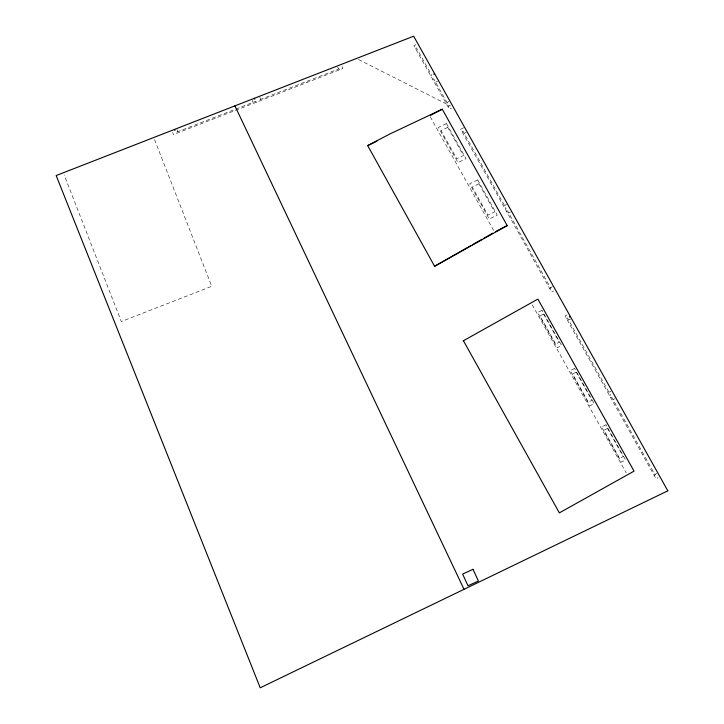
<?xml version="1.0" encoding="UTF-8"?>
<svg xmlns="http://www.w3.org/2000/svg" width="724" height="724" viewBox="0 0 724 724"><rect width="100%" height="100%" fill="white"/><g stroke="black" fill="none" stroke-linecap="round" stroke-linejoin="round"><path stroke-width="0.54" stroke-dasharray="3.62 2.71" d="M549.797 288.722L552.331 286.487M654.188 475.442L656.722 473.206M508.719 213.001L510.592 211.851M613.11 399.72L614.993 398.571M415.893 44.707L413.965 45.784L449.477 109.297L451.396 108.22M415.431 48.39L416.391 47.856L431.694 75.233L430.735 75.776M432.708 79.305L433.667 78.762L448.98 106.147L448.02 106.681M435.64 82.292L437.558 81.224M447.007 102.618L448.925 101.541M463.559 127.714L460.672 129.325L551.67 292.089L553.598 291.012M461.984 131.678L462.953 131.135L506.103 208.322L505.144 208.865M464.202 133.379L466.12 132.302M566.992 314.967L565.064 316.044L656.071 478.808L657.989 477.731M566.385 318.397L567.345 317.854L610.495 395.042L609.536 395.585M568.593 320.099L570.512 319.022M506.519 211.317L507.479 210.784L550.756 288.188M610.911 398.037L611.87 397.503L655.148 474.908M504.565 205.571L506.501 204.53M608.956 392.29L610.893 391.25M339.366 69.884L338.968 68.861L258.405 100.265L258.803 101.288M358.489 59.495L450.545 106.03M337.52 67.06L338.968 68.861M430.228 116.736L494.049 231.137M532.258 304.822L626.233 472.908M259.835 97.342L260.712 99.36M256.242 102.283L255.844 101.26L175.516 132.573L175.914 133.596M342.063 66.472L342.868 68.518L173.461 134.555L172.665 132.501M177.045 129.614L177.842 131.668M154.556 139.614L211.743 286.297L121.315 321.547L64.128 174.864M252.214 100.31L252.984 102.374M541.986 310.388L537.642 312.515L557.281 347.692L561.625 345.574L541.986 310.388M543.588 314.089L539.968 315.863L555.67 343.991L559.29 342.217L543.588 314.089M574.603 368.489L570.259 370.607L589.897 405.784L594.241 403.666L574.603 368.489M576.214 372.19L572.584 373.955L588.286 402.082L591.906 400.318L576.214 372.19M605.943 424.789L601.599 426.916L621.237 462.093L625.581 459.975L605.943 424.789M607.554 428.499L603.934 430.264L619.635 458.392L623.255 456.618L607.554 428.499M446.473 123.542L438.436 127.415L458.021 162.619L466.057 158.755L446.473 123.542M447.767 127.397L441.07 130.628L456.726 158.773L463.432 155.542L447.767 127.397M477.677 179.923L469.641 183.796L489.225 219.001L497.261 215.128L477.677 179.923M478.971 183.769L472.265 187L487.931 215.146L494.628 211.924L478.971 183.769"/><path stroke-width="1.09" d="M434.608 266.278L507.189 225.58L442.264 109.206L390.055 133.877L367.692 145.605L434.608 266.278L470.41 245.898M472.347 244.793L482.021 239.282M483.958 238.187L492.664 233.228M433.613 74.165L434.581 73.622M463.188 340.859L537.869 299.103L634.043 471.125L559.362 512.882L463.423 340.723M569.381 317.003L570.34 316.46M430.644 115.252L442.264 109.206M495.569 231.617L507.189 225.58M367.692 145.605L376.842 141.198M234.911 105.876L464.021 589.309M174.538 129.406L174.937 130.438M254.423 98.274L254.821 99.297M667.827 490.827L260.215 687.8L56.173 175.552L413.657 36.2L667.827 490.827M473.007 569.308L462.636 574.078L468.012 585.779L478.383 581.01L473.007 569.308"/></g></svg>
